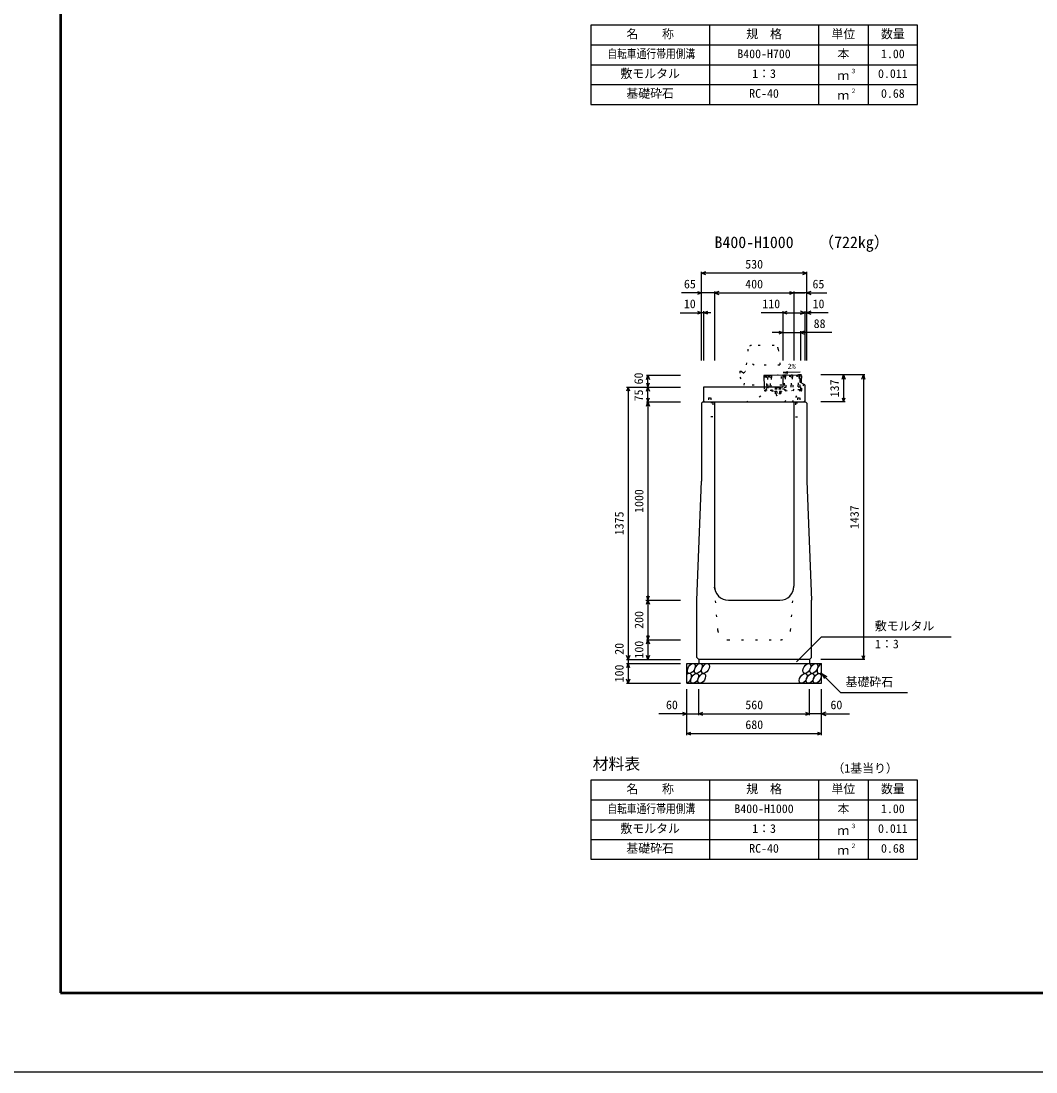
# Model space of a CAD drawing. Units: millimetres, scale not verified. Extents: x -12600 to 12600, y -5940 to 5940.
# Drawn here: x -4000 to 1122, y -5940 to -636 of the extents above; entities that cross this region are included whole.
import ezdxf
from ezdxf.enums import TextEntityAlignment as Align

# ---------------------------------------------------------------- set-up
doc = ezdxf.new("R2010")
doc.units = ezdxf.units.MM
doc.header["$LTSCALE"] = 40
doc.linetypes.add('DOTTED', pattern=[1.75, 0.25, -1.5])
for name, color, linetype, lineweight in [('0-0_DIM', 7, 'Continuous', 25), ('0-1_Defpoints', 5, 'Continuous', 25), ('0-2_HATCH', 6, 'DOTTED', 25), ('0-3_HYO', 3, 'Continuous', 25), ('0-4_HYO2', 4, 'Continuous', 25), ('0-5_OUTLINE', 3, 'Continuous', 25), ('0-6_OUTLINE2', 4, 'DOTTED', 25), ('0-7_TXT', 7, 'Continuous', 25), ('0-8_WAKU', 3, 'Continuous', 25)]:
    doc.layers.add(name, color=color, linetype=linetype, lineweight=lineweight)
doc.styles.add('ＭＳ ゴシック', font='')
doc.styles.get('ＭＳ ゴシック').set_extended_font_data('MS Gothic')

msp = doc.modelspace()

# ---------------------------------------------------------------- linework, layer by layer
at = {"layer": '0-0_DIM'}
for p, q in [((-565, -2348.54), (-565, -1901.04)), ((-35, -1908.54), (-565, -1908.54)), ((-35, -2348.54), (-35, -1901.04)), ((-565, -2008.54), (-666.98, -2008.54)), ((-500, -2008.54), (-565, -2008.54)), ((-500, -2001.04), (-500, -2348.54)), ((-500, -2008.54), (-100, -2008.54)), ((-100, -2001.04), (-100, -2348.54)), ((-100, -2008.54), (-45, -2008.54)), ((-35, -2008.54), (-100, -2008.54)), ((-35, -2008.54), (66.98, -2008.54)), ((-673.38, -2108.54), (-565, -2108.54)), ((-555, -2108.54), (-565, -2108.54)), ((-555, -2101.04), (-555, -2348.54)), ((-518.7, -2108.54), (-555, -2108.54)), ((-155, -2108.54), (-265, -2108.54)), ((-155, -2101.04), (-155, -2348.54)), ((-155, -2108.54), (-45, -2108.54)), ((-45, -2101.04), (-45, -2348.54)), ((-45, -2108.54), (-35, -2108.54)), ((73.38, -2108.54), (-35, -2108.54)), ((-155, -2208.54), (-210, -2208.54)), ((-155, -2208.54), (-67, -2208.54)), ((-67, -2201.04), (-67, -2348.54)), ((91.78, -2208.54), (-67, -2208.54)), ((-843.5, -2423.54), (-671, -2423.54)), ((-836, -2483.54), (-836, -2423.54)), ((258.5, -2421.54), (36, -2421.54)), ((151, -2421.54), (151, -2558.54)), ((251, -2421.54), (251, -3858.54)), ((-943.5, -2483.54), (-671, -2483.54)), ((-936, -2483.54), (-936, -3858.54)), ((-836, -2558.54), (-836, -2483.54)), ((-843.5, -2558.54), (-671, -2558.54)), ((158.5, -2558.54), (36, -2558.54)), ((-846.75, -3558.54), (-674.25, -3558.54)), ((-843.5, -3558.54), (-671, -3558.54)), ((-843.5, -3758.54), (-671, -3758.54)), ((-836, -3758.54), (-836, -3858.54)), ((-86.23, -3869.35), (40, -3743.11)), ((40, -3743.11), (694.81, -3743.11)), ((-943.5, -3858.54), (-671, -3858.54)), ((-936, -3858.54), (-936, -3878.54)), ((258.5, -3858.54), (36, -3858.54)), ((-943.5, -3878.54), (-671, -3878.54)), ((-936, -3878.54), (-936, -3978.54)), ((40, -3928.54), (135.76, -4024.29)), ((40, -3928.54), (65.98, -3943.54)), ((40, -3928.54), (55, -3954.52)), ((-943.5, -3978.54), (-671, -3978.54)), ((-640, -4239.9), (-640, -4008.54)), ((-580, -4139.9), (-580, -4008.54)), ((-20, -4139.9), (-20, -4008.54)), ((40, -4239.9), (40, -4008.54)), ((135.76, -4024.29), (473.31, -4024.29)), ((-640, -4132.4), (-781.79, -4132.4)), ((-640, -4132.4), (-580, -4132.4)), ((-580, -4132.4), (-20, -4132.4)), ((40, -4132.4), (-20, -4132.4)), ((40, -4132.4), (181.79, -4132.4)), ((-640, -4232.4), (40, -4232.4))]:
    msp.add_line(p, q, dxfattribs=at)
for points in [[(-543.86, -1916.23), (-565, -1908.54), (-543.86, -1900.84)], [(-56.14, -1900.84), (-35, -1908.54), (-56.14, -1916.23)], [(-586.14, -2000.84), (-565, -2008.54), (-586.14, -2016.23)], [(-478.86, -2000.84), (-500, -2008.54), (-478.86, -2016.23)], [(-121.14, -2000.84), (-100, -2008.54), (-121.14, -2016.23)], [(-13.86, -2000.84), (-35, -2008.54), (-13.86, -2016.23)], [(-586.14, -2100.84), (-565, -2108.54), (-586.14, -2116.23)], [(-533.86, -2116.23), (-555, -2108.54), (-533.86, -2100.84)], [(-133.86, -2116.23), (-155, -2108.54), (-133.86, -2100.84)], [(-66.14, -2116.23), (-45, -2108.54), (-66.14, -2100.84)], [(-13.86, -2100.84), (-35, -2108.54), (-13.86, -2116.23)], [(-176.14, -2200.84), (-155, -2208.54), (-176.14, -2216.23)], [(-45.86, -2200.84), (-67, -2208.54), (-45.86, -2216.23)], [(-843.7, -2444.68), (-836, -2423.54), (-828.3, -2444.68)], [(143.3, -2442.68), (151, -2421.54), (158.7, -2442.68)], [(243.3, -2442.68), (251, -2421.54), (258.7, -2442.68)], [(-928.3, -2504.68), (-936, -2483.54), (-943.7, -2504.68)], [(-843.7, -2462.39), (-836, -2483.54), (-828.3, -2462.39)], [(-843.7, -2504.68), (-836, -2483.54), (-828.3, -2504.68)], [(-843.7, -2537.39), (-836, -2558.54), (-828.3, -2537.39)], [(143.3, -2537.39), (151, -2558.54), (158.7, -2537.39)], [(-843.7, -2579.68), (-836, -2558.54), (-828.3, -2579.68)], [(-836, -2558.54), (-836, -3558.54), (-836, -3758.54)], [(-843.7, -3537.39), (-836, -3558.54), (-828.3, -3537.39)], [(-843.7, -3579.68), (-836, -3558.54), (-828.3, -3579.68)], [(-843.7, -3737.39), (-836, -3758.54), (-828.3, -3737.39)], [(-843.7, -3779.68), (-836, -3758.54), (-828.3, -3779.68)], [(-928.3, -3837.39), (-936, -3858.54), (-943.7, -3837.39)], [(-828.3, -3837.39), (-836, -3858.54), (-843.7, -3837.39)], [(243.3, -3837.39), (251, -3858.54), (258.7, -3837.39)], [(-928.3, -3899.68), (-936, -3878.54), (-943.7, -3899.68)], [(-928.3, -3957.39), (-936, -3978.54), (-943.7, -3957.39)], [(-661.14, -4124.71), (-640, -4132.4), (-661.14, -4140.1)], [(-558.86, -4140.1), (-580, -4132.4), (-558.86, -4124.71)], [(-41.14, -4124.71), (-20, -4132.4), (-41.14, -4140.1)], [(61.14, -4124.71), (40, -4132.4), (61.14, -4140.1)], [(-618.86, -4240.1), (-640, -4232.4), (-618.86, -4224.71)], [(18.86, -4224.71), (40, -4232.4), (18.86, -4240.1)]]:
    msp.add_lwpolyline(points, dxfattribs=at)
at = {"layer": '0-1_Defpoints'}
msp.add_lwpolyline([(-4200, -5940), (12600, -5940), (12600, 5940), (-4200, 5940)], close=True, dxfattribs=at)
at = {"layer": '0-2_HATCH'}
for p, q in [((-240.76, -2505.18), (-242.28, -2425.2)), ((-71.31, -2422.44), (-238.28, -2425.62)), ((-219.61, -2425.27), (-231.23, -2427.96)), ((-219.5, -2431.27), (-231.16, -2431.49)), ((-212.61, -2425.13), (-211.19, -2500.12)), ((-61.32, -2421.75), (-155, -2423.54)), ((-148.96, -2423.92), (-147.53, -2498.91)), ((-113.63, -2423.25), (-141.85, -2429.79)), ((-113.52, -2429.25), (-141.85, -2429.79)), ((-78.31, -2422.58), (-106.52, -2429.11)), ((-78.19, -2428.57), (-106.52, -2429.11)), ((-64.46, -2492.83), (-65.82, -2421.84)), ((-61, -2438.44), (-61.32, -2421.75)), ((-236.85, -2500.61), (-237.32, -2475.61)), ((-237.13, -2485.61), (-211.47, -2485.12)), ((-190, -2485.86), (-192.46, -2487.78)), ((-192.3, -2495.28), (-192.46, -2487.78)), ((-192.06, -2487.43), (-190, -2485.86)), ((-168.75, -2485.42), (-190, -2485.86)), ((-186.06, -2495.15), (-186.21, -2487.65)), ((-172.31, -2494.87), (-172.46, -2487.37)), ((-166.63, -2486.91), (-168.75, -2485.42)), ((-166.06, -2494.74), (-166.21, -2487.24)), ((-147.82, -2483.91), (-70.16, -2482.43)), ((-70.35, -2472.43), (-69.88, -2497.43)), ((-59.85, -2498.74), (-60.53, -2463.37)), ((-68.88, -2497.41), (-240.85, -2500.69)), ((-62.79, -2501.8), (-240.76, -2505.18)), ((-147.62, -2494.41), (-211.27, -2495.62)), ((-195.54, -2504.32), (-162.54, -2503.69)), ((-192.63, -2518.27), (-192.86, -2505.77)), ((-164.92, -2517.74), (-192.63, -2518.27)), ((-166.06, -2494.74), (-192.3, -2495.28)), ((-185.94, -2505.64), (-185.7, -2518.14)), ((-172.08, -2505.38), (-171.85, -2517.87)), ((-165.16, -2505.24), (-164.92, -2517.74)), ((-162.54, -2503.69), (-162.51, -2505.19)), ((-110.87, -2498.21), (-110.79, -2502.71))]:
    msp.add_line(p, q, dxfattribs=at)
at = {"layer": '0-2_HATCH', "linetype": 'Continuous'}
msp.add_line((-60.53, -2463.37), (-61, -2438.44), dxfattribs=at)
msp.add_lwpolyline([(-155, -2423.54), (-251.28, -2425.37), (-250.18, -2483.54)], dxfattribs=at)
at = {"layer": '0-2_HATCH'}
for points in [[(-237.32, -2475.61), (-235.82, -2475.59), (-236.59, -2435.59), (-238.09, -2435.62), (-238.28, -2425.62)], [(-232.78, -2425.52), (-233.29, -2424.83), (-236.29, -2424.88), (-236.78, -2425.59)], [(-231.28, -2425.49), (-231.09, -2435.49), (-232.59, -2435.52), (-231.82, -2475.51), (-230.33, -2475.48), (-230.13, -2485.48)], [(-218.47, -2485.26), (-218.66, -2475.26), (-217.16, -2475.23), (-217.92, -2435.24), (-219.42, -2435.27), (-219.61, -2425.27)], [(-214.11, -2425.16), (-214.63, -2424.47), (-217.63, -2424.53), (-218.11, -2425.24)], [(-212.42, -2435.13), (-213.92, -2435.16), (-213.16, -2475.15), (-211.66, -2475.13)], [(-178.79, -2424.49), (-179.3, -2423.8), (-182.3, -2423.86), (-182.79, -2424.57)], [(-148.01, -2473.91), (-146.51, -2473.88), (-147.27, -2433.89), (-148.77, -2433.92)], [(-143.46, -2423.82), (-143.97, -2423.13), (-146.97, -2423.18), (-147.46, -2423.89)], [(-141.96, -2423.79), (-141.77, -2433.79), (-143.27, -2433.82), (-142.51, -2473.81), (-141.01, -2473.78), (-140.82, -2483.78)], [(-112.49, -2483.24), (-112.68, -2473.24), (-111.18, -2473.21), (-111.94, -2433.22), (-113.44, -2433.25), (-113.63, -2423.25)], [(-108.13, -2423.14), (-108.65, -2422.45), (-111.65, -2422.51), (-112.13, -2423.22)], [(-106.63, -2423.12), (-106.44, -2433.11), (-107.94, -2433.14), (-107.18, -2473.14), (-105.68, -2473.11), (-105.49, -2483.1)], [(-77.16, -2482.57), (-77.35, -2472.57), (-75.85, -2472.54), (-76.61, -2432.55), (-78.11, -2432.57), (-78.31, -2422.58)], [(-72.81, -2422.47), (-73.32, -2421.78), (-76.32, -2421.84), (-76.81, -2422.55)], [(-71.31, -2422.44), (-71.12, -2432.44), (-72.62, -2432.47), (-71.85, -2472.46), (-70.35, -2472.43)], [(-250.18, -2483.54), (-249.86, -2500.36), (-240.86, -2500.19)], [(-162.51, -2505.19), (-195.51, -2505.82), (-195.54, -2504.32)]]:
    msp.add_lwpolyline(points, dxfattribs=at)
for centre, radius, start, end in [((-189.27, -2491), 4.53, 47.57461, 134.78335), ((-178.96, -2505.79), 19.53, 70.56972, 111.78823), ((-169.27, -2490.59), 4.53, 47.57461, 134.78335), ((-68.96, -2492.91), 4.5, 271.09113, 1.09113), ((-178.77, -2518.01), 11, 181.09113, 1.09113), ((-62.85, -2498.8), 3, 271.09113, 1.09113)]:
    msp.add_arc(centre, radius, start, end, dxfattribs=at)
at = {"layer": '0-2_HATCH', "linetype": 'Continuous'}
for centre in [(-617.11, -3903.54), (-581.63, -3903.54), (-546.16, -3903.54), (-33.95, -3903.54), (1.52, -3903.54), (-600.23, -3953.54), (-564.75, -3953.54), (-52.55, -3953.54), (-17.07, -3953.54), (18.41, -3953.54)]:
    msp.add_ellipse(centre, major_axis=(14.54, 23.54), ratio=0.5792, dxfattribs=at)
for centre, start_param, end_param in [((37, -3903.54), 0.6666252, 4.1103269), ((-635.7, -3953.54), 3.7419964, 7.318141)]:
    msp.add_ellipse(centre, major_axis=(14.54, 23.54), ratio=0.5792, start_param=start_param, end_param=end_param, dxfattribs=at)
at = {"layer": '0-3_HYO'}
for p, q in [((-525, -656.64), (-525, -1056.64)), ((25, -656.64), (25, -1056.64)), ((275, -656.64), (275, -1056.64)), ((-1125, -756.64), (525, -756.64)), ((-525, -4466.64), (-525, -4866.64)), ((25, -4466.64), (25, -4866.64)), ((275, -4466.64), (275, -4866.64)), ((-1125, -4566.64), (525, -4566.64))]:
    msp.add_line(p, q, dxfattribs=at)
for points in [[(-1125, -1056.64), (525, -1056.64), (525, -656.64), (-1125, -656.64)], [(-1125, -4866.64), (525, -4866.64), (525, -4466.64), (-1125, -4466.64)]]:
    msp.add_lwpolyline(points, close=True, dxfattribs=at)
at = {"layer": '0-4_HYO2'}
for p, q in [((-1125, -856.64), (525, -856.64)), ((-1125, -956.64), (525, -956.64)), ((-1125, -4666.64), (525, -4666.64)), ((-1125, -4766.64), (525, -4766.64))]:
    msp.add_line(p, q, dxfattribs=at)
at = {"layer": '0-5_OUTLINE', "linetype": 'DOTTED'}
for p, q in [((-199.54, -2273.59), (-313.34, -2273.59)), ((-331.81, -2291.59), (-343, -2403.54)), ((-178.2, -2291.55), (-160, -2473.54)), ((-373, -2403.54), (-373, -2433.54)), ((-373, -2403.54), (-365, -2403.54)), ((-373, -2433.54), (-350, -2473.54)), ((-365, -2403.54), (-355, -2413.54)), ((-160, -2473.54), (-350, -2473.54))]:
    msp.add_line(p, q, dxfattribs=at)
at = {"layer": '0-5_OUTLINE'}
for p, q in [((-155, -2423.54), (-67, -2421.86)), ((-155, -2423.54), (-155, -2483.54)), ((-70, -2448.44), (-61, -2438.44)), ((-67, -2421.86), (-61, -2427.75)), ((-61, -2427.75), (-61, -2438.44)), ((-155, -2483.54), (-555, -2483.54)), ((-555, -2483.54), (-555, -2553.54)), ((-70, -2448.44), (-70, -2458.44)), ((-45, -2471.44), (-70, -2458.44)), ((-45, -2471.44), (-45, -2553.54)), ((-565, -2564.54), (-559, -2558.54)), ((-565, -2564.54), (-565, -2958.54)), ((-559, -2558.54), (-41, -2558.54)), ((-555, -2553.54), (-550, -2558.54)), ((-500, -2558.54), (-500, -3488.54)), ((-100, -2558.54), (-100, -3488.54)), ((-50, -2558.54), (-45, -2553.54)), ((-41, -2558.54), (-35, -2564.54)), ((-35, -2564.54), (-35, -2958.54)), ((-590, -3558.54), (-565, -2958.54)), ((-35, -2958.54), (-10, -3558.54)), ((-590, -3848.54), (-590, -3558.54)), ((-430, -3558.54), (-170, -3558.54)), ((-10, -3848.54), (-10, -3558.54)), ((-590, -3848.54), (-580, -3858.54)), ((-20, -3858.54), (-580, -3858.54)), ((-580, -3858.54), (-580, -3878.54)), ((-20, -3858.54), (-10, -3848.54)), ((-20, -3858.54), (-20, -3878.54)), ((-640, -3878.54), (40, -3878.54)), ((-640, -3978.54), (-640, -3878.54)), ((40, -3978.54), (40, -3878.54)), ((-640, -3978.54), (40, -3978.54))]:
    msp.add_line(p, q, dxfattribs=at)
at = {"layer": '0-5_OUTLINE', "linetype": 'DOTTED'}
msp.add_lwpolyline([(-355, -2413.54), (-345, -2403.54), (-343, -2403.54)], dxfattribs=at)
for centre, start, end in [((-311.9, -2293.54), 94.13229, 174.40835), ((-198.1, -2293.54), 4.08463, 93.6009)]:
    msp.add_arc(centre, 20, start, end, dxfattribs=at)
at = {"layer": '0-5_OUTLINE'}
for centre, start, end in [((-430, -3488.54), 180, 270), ((-170, -3488.54), 270, 0)]:
    msp.add_arc(centre, 70, start, end, dxfattribs=at)
at = {"layer": '0-6_OUTLINE2'}
for p, q in [((-350, -2473.54), (-343, -2403.54)), ((-146.21, -2558.38), (-70, -2458.44)), ((-48.67, -2469.53), (-105.81, -2558.38)), ((-531, -2538.04), (-519, -2538.04)), ((-531, -2538.04), (-531, -2563.04)), ((-519, -2538.04), (-519, -2563.04)), ((-340.12, -2558.54), (-208.77, -2504.58)), ((-107.2, -2558.54), (-59.88, -2497.24)), ((-81, -2538.54), (-69, -2538.54)), ((-81, -2538.54), (-81, -2563.54)), ((-69, -2538.54), (-69, -2563.54)), ((-508, -2563.04), (-563.5, -2563.04)), ((-508, -2563.04), (-508, -2633.04)), ((-92, -2563.54), (-36, -2563.54)), ((-92, -2563.54), (-92, -2633.54)), ((-508, -2633.04), (-565, -2633.04)), ((-92, -2633.54), (-35, -2633.54)), ((-483.43, -3712.23), (-500, -3488.54)), ((-116.57, -3712.23), (-100, -3488.54)), ((-433.57, -3758.54), (-166.43, -3758.54))]:
    msp.add_line(p, q, dxfattribs=at)
msp.add_lwpolyline([(-170, -2373.54), (-300, -2373.54), (-337, -2343.54)], dxfattribs=at)
for centre, start, end in [((-433.57, -3708.54), 184.23639, 270), ((-166.43, -3708.54), 270, 355.76361)]:
    msp.add_arc(centre, 50, start, end, dxfattribs=at)
at = {"layer": '0-7_TXT'}
msp.add_line((-153.28, -2409.6), (-129.56, -2413.28), dxfattribs=at)
msp.add_lwpolyline([(-68.72, -2407.86), (-153.28, -2409.6), (-129.73, -2404.95)], dxfattribs=at)
at = {"layer": '0-8_WAKU', "lineweight": 50}
msp.add_lwpolyline([(-3800, -5540), (12200, -5540), (12200, 5540), (-3800, 5540)], close=True, dxfattribs=at)

# ---------------------------------------------------------------- texts
at = {"layer": '0-0_DIM', "style": 'ＭＳ ゴシック'}
for s, p in [('530', (-345, -1898.54)), ('65', (-654.32, -1998.54)), ('400', (-345, -1998.54)), ('65', (-5.68, -1998.54)), ('10', (-654.84, -2098.54)), ('110', (-258.71, -2098.54)), ('10', (-5.16, -2098.54)), ('88', (0.19, -2198.54)), ('敷モルタル', (308.94, -3724.38)), ('1：3', (309.94, -3815.07)), ('基礎砕石', (161.32, -4007.12)), ('60', (-745, -4122.4)), ('560', (-344.47, -4122.4)), ('60', (85, -4122.4)), ('680', (-344.47, -4222.4))]:
    msp.add_text(s, height=43.99, dxfattribs=at).set_placement(p, align=Align.BOTTOM_LEFT)
for s, p in [('60', (-847.84, -2469.92)), ('137', (141, -2535.04)), ('75', (-847.84, -2555.68)), ('1000', (-846, -3118.54)), ('1375', (-946, -3231.04)), ('1437', (241, -3200.04)), ('200', (-846, -3703.54)), ('20', (-946, -3834.22)), ('100', (-846, -3853.54)), ('100', (-946, -3973.54))]:
    msp.add_text(s, height=43.99, rotation=90, dxfattribs=at).set_placement(p, align=Align.BOTTOM_LEFT)
at = {"layer": '0-7_TXT', "style": 'ＭＳ ゴシック'}
for s, height, p in [('名\u3000\u3000称', 43.99, (-945, -736.64)), ('規\u3000格', 43.99, (-340, -736.64)), ('単位', 43.99, (90, -736.64)), ('数量', 43.99, (340, -736.64)), ('B400-H700', 43.99, (-385, -836.64)), ('本', 43.99, (120, -836.64)), ('1.00', 43.99, (340, -836.64)), ('敷モルタル', 43.99, (-975, -936.64)), ('1：3', 43.99, (-310, -936.64)), ('ｍ', 43.99, (120, -946.64)), ('３', 21.99, (185.54, -906.27)), ('0.011', 43.99, (325, -936.64)), ('基礎砕石', 43.99, (-945, -1036.64)), ('RC-40', 43.99, (-325, -1036.64)), ('ｍ', 43.99, (120, -1046.64)), ('２', 21.99, (185.54, -1006.27)), ('0.68', 43.99, (340, -1036.64)), ('B400-H1000', 58.65, (-500, -1799.56)), ('（722kg）', 58.65, (23.7, -1799.56)), ('2%', 26.39, (-131.82, -2399.79)), ('材料表', 58.65, (-1115, -4431.64)), ('（1基当り）', 43.99, (95, -4442.64)), ('名\u3000\u3000称', 43.99, (-945, -4546.64)), ('規\u3000格', 43.99, (-340, -4546.64)), ('単位', 43.99, (90, -4546.64)), ('数量', 43.99, (340, -4546.64)), ('B400-H1000', 43.99, (-400, -4646.64)), ('本', 43.99, (120, -4646.64)), ('1.00', 43.99, (340, -4646.64)), ('敷モルタル', 43.99, (-975, -4746.64)), ('1：3', 43.99, (-310, -4746.64)), ('ｍ', 43.99, (120, -4756.64)), ('３', 21.99, (185.54, -4716.27)), ('0.011', 43.99, (325, -4746.64)), ('基礎砕石', 43.99, (-945, -4846.64)), ('RC-40', 43.99, (-325, -4846.64)), ('ｍ', 43.99, (120, -4856.64)), ('２', 21.99, (185.54, -4816.27)), ('0.68', 43.99, (340, -4846.64))]:
    msp.add_text(s, height=height, dxfattribs=at).set_placement(p, align=Align.BOTTOM_LEFT)
at = {"layer": '0-7_TXT', "style": 'ＭＳ ゴシック', "width": 0.8}
for p in [(-1041, -836.64), (-1041, -4646.64)]:
    msp.add_text('自転車通行帯用側溝', height=43.99, dxfattribs=at).set_placement(p, align=Align.BOTTOM_LEFT)

doc.saveas('drawing.dxf')
